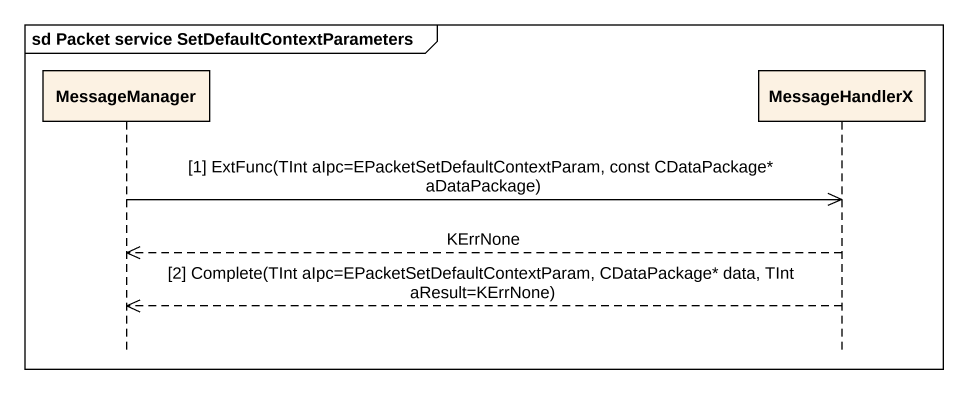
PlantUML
@startuml
mainframe sd Packet service SetDefaultContextParameters
hide footbox
participant MessageManager
participant MessageHandlerX

MessageManager ->> MessageHandlerX : [1] ExtFunc(TInt aIpc=EPacketSetDefaultContextParam, const CDataPackage* aDataPackage)
MessageHandlerX -->> MessageManager : KErrNone
MessageHandlerX -->> MessageManager : [2] Complete(TInt aIpc=EPacketSetDefaultContextParam, CDataPackage* data, TInt aResult=KErrNone)
@enduml
